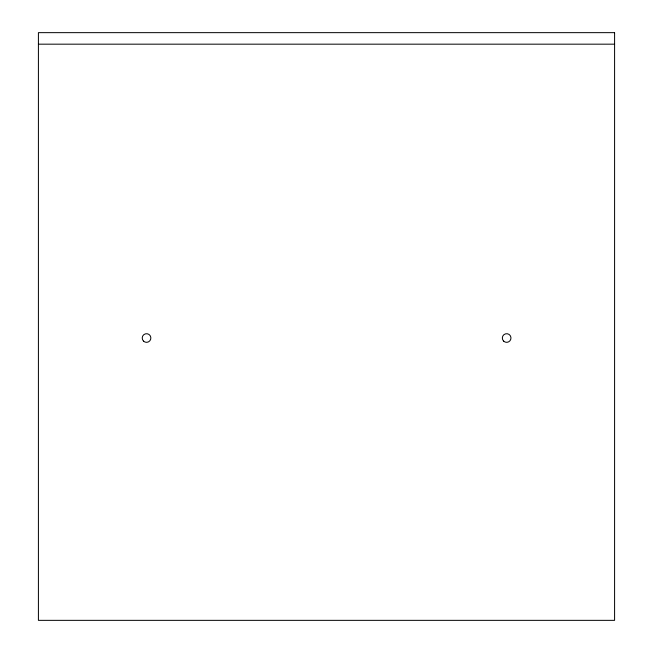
<?xml version="1.0" encoding="UTF-8"?>
<svg xmlns="http://www.w3.org/2000/svg" width="653" height="653" viewBox="0 0 653 653"><rect width="100%" height="100%" fill="white"/><g stroke="black" fill="none" stroke-linecap="round" stroke-linejoin="round"><path stroke-width="0.98" d="M38.413 44.175L614.587 44.175M614.587 32.65L38.413 32.65L38.413 620.35L614.587 620.35L614.587 32.65M503.667 341.144A4.318 4.318 0 0 0 510.85 339.046A4.318 4.318 0 0 0 505.438 333.871A4.318 4.318 0 0 0 503.667 341.144M143.554 341.144A4.318 4.318 0 0 0 150.737 339.046A4.318 4.318 0 0 0 145.333 333.871A4.318 4.318 0 0 0 143.554 341.144"/></g></svg>
